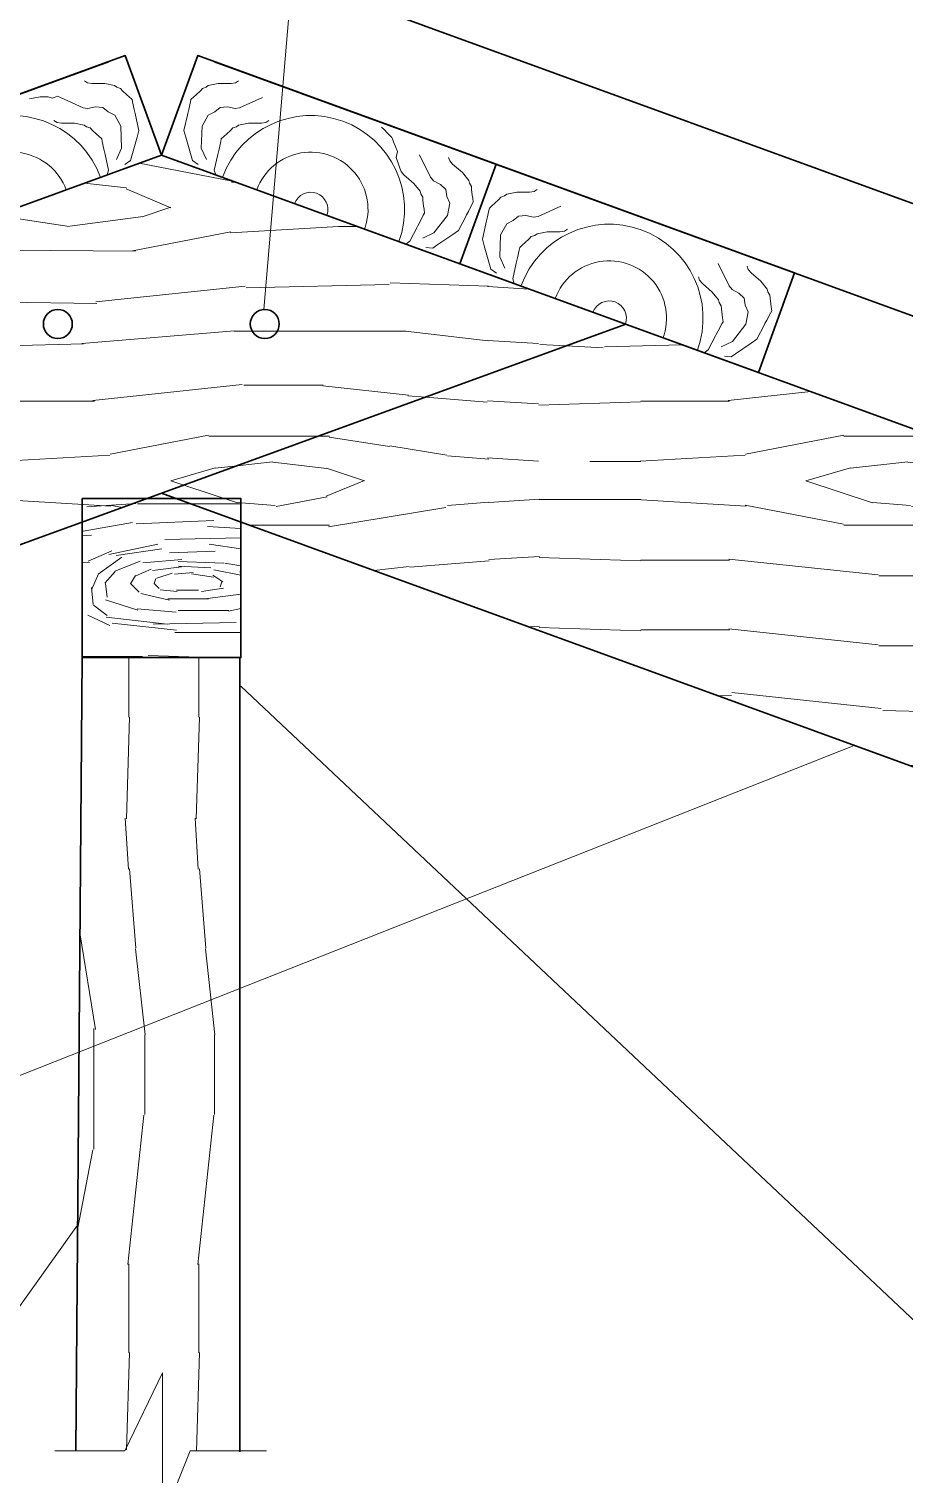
# Model space of a CAD drawing. Header units: millimetres. Extents: x 120281 to 1416367021, y -641565767 to 918373.
# Drawn here: x 1013736 to 1015389, y 694145 to 696874 of the extents above; entities that cross this region are included whole.
import ezdxf

# ---------------------------------------------------------------- set-up
doc = ezdxf.new("R2010")
doc.units = ezdxf.units.MM
pattern_1 = [(355.6014, (1106912.57797534, 867656.0849263263), (1199.999465231495, 0.0028507994738525), [78.23039999999938, -15567.85319999992]), (4.398700000000001, (1106912.57797534, 867560.0849263263), (14399.99976933385, 1199.998027341766), [78.23039999999938, -15567.85559999992]), (356.9874, (1106876.57797534, 868088.0849263263), (1200.000215035921, 0.0041162909356324), [114.1572, -22717.39560000001]), (3.0127, (1106876.57797534, 868160.0849263263), (21599.99971172469, 1199.967100603662), [114.1572, -22717.398]), (355.4262, (1106840.57797534, 867770.0849263263), (15600.00037197794, -1199.966342870502), [150.4787999999988, -29945.36279999984]), (4.5739, (1106840.57797534, 867446.0849263263), (14399.99973255244, 1199.995067908371), [150.4787999999988, -29945.36759999984]), (358.1525, (1106804.57797534, 867980.0849263263), (1199.999851486988, 0.0019611993293034), [186.0972, -37033.2504]), (1.8476, (1106804.58277534, 868268.0741263262), (36000.00055717061, 1199.993207726055), [186.0972, -37033.2528]), (353.4182, (1106834.57797534, 867890.0849263263), (10800.00000769132, -1199.972427942178), [157.0355999999988, -31249.96079999984]), (4.5739, (1106840.57797534, 867314.0849263263), (14399.99973255244, 1199.995067908371), [150.4787999999988, -29945.36759999984]), (1.8476, (1106804.58277534, 868370.0741263262), (36000.00055717061, 1199.993207726055), [186.0972, -37033.2528]), (0, (1106078.57797534, 867326.0849263263), (0, 1200), [168, -1032]), (0, (1106078.57797534, 867458.0849263263), (0, 1200), [168, -1032]), (0, (1106078.57797534, 867758.0849263263), (0, 1200), [168, -1032]), (359.209, (1106078.57797534, 867946.4873263263), (87600.00000005051, -1201.167413572893), [174.0168, -173842.566]), (359.5225, (1106078.57797534, 868042.0853263261), (1199.999664067921, -0.0010180837573773), [240.0084, -143764.992]), (12.609, (1106078.57797534, 868146.5837263262), (80400.00005209491, 18000.57992731457), [116.8176, -93337.0584]), (351.4686, (1106078.57797534, 868106.0861263261), (8399.999890620218, -1200.09476190387), [121.3428, -24147.1956]), (0.4775, (1106078.57797534, 868206.0845263263), (142799.9998545851, 1200.115156264521), [240.0084, -143764.992]), (0.7899, (1106078.57797534, 868301.6861263262), (86400.00038951875, 1207.654575199307), [174.0168, -87434.3088]), (0.7899, (1106078.57797534, 868403.6861263262), (86400.00038951875, 1207.654575199307), [174.0168, -87434.3088]), (6.072399999999992, (1106246.57797534, 867758.0849263263), (33600.00030997312, 3599.966322494889), [283.5912, -56434.65360000001]), (353.9277, (1106246.57797534, 867458.0849263263), (22800.0000099618, -2399.937318719916), [283.5911999999975, -56434.64279999968]), (6.072399999999992, (1106252.57797534, 867944.0849263263), (33600.00030997312, 3599.966322494889), [283.5912, -56434.65360000001]), (353.9277, (1106252.55517534, 868304.0753263263), (22800.0000099618, -2399.937318719916), [283.5911999999975, -56434.64279999968]), (15.94529999999999, (1106390.57797534, 867608.0849263263), (3599.999590799358, 1199.993827787183), [87.36119999999939, -8648.76599999992]), (10.95400000000002, (1106276.57797534, 867656.0849263263), (6000.00001838501, 1199.992801233356), [189.4524, -37700.9076]), (349.0461, (1106276.57797534, 867560.0849263263), (31199.99970184329, -5999.908467941675), [189.4524, -37700.8944]), (10.95400000000002, (1106318.57797534, 868040.0849263263), (6000.00001838501, 1199.992801233356), [189.4524, -37700.9076]), (349.0461, (1106318.57797534, 868208.0849263263), (31199.99970184329, -5999.908467941675), [189.4524, -37700.8944]), (4.7636, (1106222.57797534, 867866.0849263263), (13199.99993972852, 1199.989739539806), [288.9983999999975, -14160.91439999992]), (353.9277, (1106246.57797534, 867326.0849263263), (22800.0000099618, -2399.937318719916), [283.5911999999975, -56434.64279999968]), (353.9277, (1106252.55517534, 868406.0753263263), (22800.0000099618, -2399.937318719916), [283.5911999999975, -56434.64279999968]), (336.8016, (1106306.57797534, 868160.0849263263), (5999.999703244524, -2399.975761781775), [91.3896, -9047.5248]), (353.9911, (1106192.57797534, 868172.0849263263), (11999.99940864909, -1199.977985786813), [114.63, -22811.33280000001]), (3.366400000000001, (1106078.57797534, 867644.4377263263), (19200.00008282194, 1199.97957523819), [198.3419999999987, -20236.91999999984]), (356.6337, (1106078.57797534, 867571.7321263263), (1199.999551411198, 0.0033649257472235), [198.342, -20236.9176]), (1.591100000000009, (1106078.57797534, 867862.0853263261), (41999.99989793093, 1199.970372689579), [144.0551999999988, -43072.60799999969]), (0, (1106528.57797534, 867788.0849263263), (0, 1200), [150, -1050]), (0, (1106528.57797534, 867428.0849263263), (0, 1200), [150, -1050]), (341.5651999999999, (1106684.57797534, 867632.0849263263), (1199.99974947868, 0.0034964126583326), [75.89519999999939, -3718.83479999998]), (353.2902999999999, (1106582.57797534, 867644.0849263263), (10799.99971632422, -1199.973387313046), [102.7032, -20437.9824]), (6.3401, (1106474.57797534, 867632.0849263263), (9600.000184850804, 1199.985007074315), [108.6648, -10757.796]), (10.61959999999999, (1106588.57797534, 867560.0849263263), (5999.999316250745, 1199.994462415708), [97.67280000000001, -19436.9088]), (22.61980000000001, (1106684.57797534, 867578.0849263263), (8400.00011156758, 3599.988724275989), [78, -15521.9928]), (0, (1106462.57797534, 867692.0849263263), (0, 1200), [228, -972.0000000000001]), (0, (1106462.57797534, 867524.0849263263), (0, 1200), [228, -972.0000000000001]), (3.366400000000001, (1106504.57797534, 868076.0849263263), (19200.00008282194, 1199.97957523819), [204.3527999999988, -20230.90919999984]), (356.6337, (1106504.57797534, 868172.0849263263), (1199.999551411198, 0.0033649257472235), [204.3528, -20230.908]), (0, (1106528.57797534, 867296.0849263263), (0, 1200), [150, -1050]), (341.5651999999999, (1106390.57797534, 867608.0849263263), (1199.99974947868, 0.0034964126583326), [132.8159999999988, -3661.91399999998]), (355.2365, (1106516.57797534, 867566.0849263263), (1200.000241282236, 0.0023696367713877), [72.2496, -14377.6608]), (7.431400000000001, (1106198.57797534, 868088.0849263263), (17999.99970570563, 2399.997339593774), [139.1688, -27694.6236]), (18.4349, (1106336.57797534, 868106.0849263263), (2399.999383091273, 1199.9977043949), [56.92079999999969, -3737.81159999998]), (353.66, (1106678.57797534, 867788.0849263263), (1200.000379239329, 0.0045459895405053), [162.9972, -10703.4612]), (6.3401, (1106678.57797534, 867428.0849263263), (9600.000184850804, 1199.985007074315), [162.9972, -10703.4636]), (1.273, (1106534.57797534, 867974.0849263263), (52799.99994764274, 1199.972635702252), [270.0672, -53743.26360000001]), (358.7271, (1106534.56717534, 868274.099326326), (1199.999793654924, 0.003043054248536), [270.0672, -53743.2612]), (351.0275, (1106690.57797534, 867692.0849263263), (15599.99982607776, -2399.964083845375), [115.4124, -22967.04]), (0, (1106510.57797534, 867890.0849263263), (0, 1200), [324, -876]), (6.3401, (1106678.57797534, 867296.0849263263), (9600.000184850804, 1199.985007074315), [162.9972, -10703.4636]), (358.7271, (1106534.56717534, 868376.099326326), (1199.999793654924, 0.003043054248536), [270.0672, -53743.2612]), (350.5377999999999, (1106804.57797534, 867674.0849263263), (1200.000092659467, 0.0025595191008643), [109.4891999999994, -7189.82279999996]), (0, (1106708.57797534, 868088.0849263263), (0, 1200), [168, -1032]), (0, (1106708.57797534, 868160.0849263263), (0, 1200), [168, -1032]), (9.211, (1106690.57797534, 867524.0849263263), (7200.000435242761, 1199.99722093433), [224.9004, -44755.092]), (6.491600000000001, (1107140.59957534, 868387.9853263262), (147600.0004099138, 16802.16207507765), [138.8688, -201554.2992]), (6.491600000000001, (1107140.59957534, 868285.9853263262), (147600.0004099138, 16802.16207507765), [138.8688, -201554.2992]), (10.0418, (1107086.57797534, 868172.0849263263), (115199.9997443215, 20410.15569080921), [194.9867999999988, -137514.6131999988]), (352.093, (1106990.57797534, 868082.0849263263), (34800.00012564328, -4799.898908067677), [290.7648, -43323.8952]), (353.5515, (1107140.57797534, 867962.0849263263), (74399.99971683173, -8402.294301399648), [138.8784, -213613.488]), (357.1373, (1107086.57797534, 867866.0849263263), (1199.999616795228, -0.0056943267845749), [120.1499999999994, -23909.83799999984]), (1.7899, (1107086.57797534, 867752.0849263263), (37200.00007966914, 1199.993405302224), [192.0936, -38226.6516]), (0, (1107182.57797534, 867644.0849263263), (0, 1200), [96, -1104]), (0, (1107182.57797534, 867572.0849263263), (0, 1200), [96, -1104]), (358.2101, (1107086.57797534, 867464.0849263263), (1199.999918021284, 0.0005220321937727), [192.0936, -38226.6516]), (358.2101, (1107086.57797534, 867332.0849263263), (1199.999918021284, 0.0005220321937727), [192.0936, -38226.6516]), (356.4238, (1106990.57797534, 867758.0849263263), (1200.000483413222, 0.0024400747801717), [96.18719999999999, -19141.2732]), (3.5763, (1106990.57797534, 867458.0849263263), (17999.99958753778, 1199.988785944873), [96.18719999999999, -19141.2756]), (356.4238, (1106990.57797534, 867974.0849263263), (1200.000483413222, 0.0024400747801717), [96.18719999999999, -19141.2732]), (3.5763, (1106990.57077534, 868274.0789263262), (17999.99958753778, 1199.988785944873), [96.18719999999999, -19141.2756]), (356.4238, (1106990.57797534, 867650.0849263263), (1200.000483413222, 0.0024400747801717), [96.18719999999999, -19141.2732]), (3.5763, (1106990.57797534, 867566.0849263263), (17999.99958753778, 1199.988785944873), [96.18719999999999, -19141.2756]), (356.4238, (1106990.57797534, 867872.0849263263), (1200.000483413222, 0.0024400747801717), [96.18719999999999, -19141.2732]), (3.5763, (1106990.57797534, 867326.0849263263), (17999.99958753778, 1199.988785944873), [96.18719999999999, -19141.2756]), (3.5763, (1106990.57077534, 868376.0789263262), (17999.99958753778, 1199.988785944873), [96.18719999999999, -19141.2756]), (3.5763, (1106990.57797534, 868166.0849263263), (17999.99958753778, 1199.988785944873), [96.18719999999999, -19141.2756]), (353.66, (1107086.57797534, 867968.0849263263), (1200.000379239329, 0.0045459895405053), [54.3324, -10812.126]), (6.3401, (1107086.57557534, 868280.089726326), (9600.000184850804, 1199.985007074315), [54.3324, -10812.1284]), (6.3401, (1107086.57557534, 868382.089726326), (9600.000184850804, 1199.985007074315), [54.3324, -10812.1284]), (0.2730999999999978, (1107086.57797534, 867644.0849263263), (-0.0005734171984302, 1200.000428925986), [96.0012, -1104.012]), (0, (1107086.57797534, 867572.0849263263), (0, 1200), [96, -1104]), (341.5651999999999, (1107224.57797534, 868124.0861263261), (1199.99974947868, 0.0034964126583326), [56.92079999999969, -3737.80919999998]), (22.61980000000001, (1107224.57797534, 868124.0837263262), (8400.00011156758, 3599.988724275989), [58.5, -15541.4928]), (1.591100000000009, (1107206.57797534, 867860.0837263262), (41999.99989793093, 1199.970372689579), [72.02879999999938, -43144.63439999969])]

msp = doc.modelspace()

# ---------------------------------------------------------------- hatches: boundary and pattern name
at = {"lineweight": 20}
h = msp.add_hatch(dxfattribs=at)
h.set_pattern_fill('WOOD_06', scale=1200, pattern_type=2)
h.set_pattern_definition(pattern_1)
h.paths.add_polyline_path([(1014863.726139839, 696316.7083924038), (1014550.400392261, 696430.7496381511), (1013986.584819789, 696635.9617241465), (1013422.769247318, 696430.7496381511), (1012858.953674847, 696225.5375521558), (1011154.280181654, 695605.087141491), (1011183.499407465, 695533.4814851191), (1011451.370136446, 695594.3700481332), (1011065.23503931, 695303.7536286011), (1011263.218722798, 695338.1185437136), (1011369.88536685, 695045.0543477705)])
h = msp.add_hatch(dxfattribs=at)
h.set_pattern_fill('WOOD_06', scale=1200, pattern_type=2)
h.set_pattern_definition(pattern_1)
h.paths.add_polyline_path([(1013986.584819789, 695997.4550606608), (1016603.284272728, 695045.0543477705), (1016709.950916781, 695338.1185437136), (1016907.934600269, 695303.7536286011), (1016521.799503133, 695594.3700481332), (1016789.670232115, 695533.4814851191), (1016818.889457925, 695605.087141491), (1014863.726139839, 696316.7083924038)])
h = msp.add_hatch(dxfattribs=at)
h.set_pattern_fill('WOOD_08', scale=640, pattern_type=2)
h.set_pattern_definition([(26.565, (1135902.293631618, 1399135.30480599), (640.0000056597321, 639.9994347867382), [71.55392, -1359.52896]), (343.7398000000001, (1135870.293631618, 1399221.704805989), (4480.000105184683, -1279.999631853551), [80, -15919.99936]), (343.8108, (1135851.093631618, 1399256.904805989), (4480.000169880604, -1279.999459878081), [103.2959999999992, -20555.9193599998]), (10.4374, (1135799.893631618, 1399090.504805989), (17280.00032155306, 3199.976332784405), [123.64608, -24605.53728000001]), (351.3844, (1135854.293631618, 1399288.904805989), (12800.00020086093, -1919.989070463709), [106.80512, -21254.24064]), (358.2377, (1135780.693631618, 1399333.704805989), (21120.00007782554, -639.9666349123248), [208.09856, -41411.5872]), (358.9191, (1135793.493631618, 1399375.30480599), (639.999974370645, 0.000547854007662), [169.63008, -33756.40704]), (351.3844, (1135854.293631618, 1399596.104805989), (12800.00020086093, -1919.989070463709), [106.80512, -21254.24064]), (10.4374, (1135799.893631618, 1399397.704805989), (17280.00032155306, 3199.976332784405), [123.64608, -24605.53728000001]), (343.8108, (1135851.093631618, 1399564.104805989), (4480.000169880604, -1279.999459878081), [103.2959999999992, -20555.9193599998]), (26.565, (1135902.293631618, 1399442.504805989), (640.0000056597321, 639.9994347867382), [71.55392, -1359.52896]), (343.7398000000001, (1135870.293631618, 1399528.904805989), (4480.000105184683, -1279.999631853551), [80, -15919.99936]), (3.9909, (1135815.893631618, 1399676.104805989), (8959.99973439182, 639.9976528467814), [137.93472, -27448.96064]), (0, (1135905.493631618, 1399628.104805989), (0, 640), [140.8, -499.2]), (26.565, (1135783.893631618, 1399148.104805989), (640.0000056597321, 639.9994347867382), [50.08768, -1380.9952]), (284.0362999999999, (1135825.493631618, 1399183.30480599), (640.0022629664081, -1919.999853313005), [13.19424, -2625.594240000001]), (0, (1135611.093631618, 1399170.504805989), (0, 640), [41.6, -598.4000000000001]), (8.7461, (1135652.693631618, 1399170.504805989), (3839.999789080446, 639.9959517883258), [42.0896, -8375.7952]), (71.565, (1135694.293631618, 1399176.904805989), (0.0003692675583622, 639.9998663912395), [10.11904, -2013.73888]), (326.31, (1135678.293631618, 1399199.30480599), (1279.999768958592, -639.9979100476833), [23.0758399999998, -2284.475519999975]), (351.2539, (1135636.693631618, 1399205.704805989), (4480.000059718657, -639.994769725625), [42.08959999999961, -8375.7951999999]), (5.194400000000002, (1135601.493631618, 1399202.504805989), (6399.999791457049, 639.9968858650916), [35.34527999999961, -7033.685759999949]), (18.4349, (1135572.693631618, 1399192.904805989), (1279.999670982012, 639.99877567728), [30.3577599999998, -1993.499519999988]), (71.565, (1135569.493631618, 1399183.30480599), (0.0003692675583622, 639.9998663912395), [10.11904, -2013.73888]), (315.0001, (1135569.493631618, 1399183.30480599), (640.0001980447748, 0.0020221077468818), [13.57632, -891.51872]), (354.2895, (1135579.093631618, 1399173.704805989), (639.9998967620071, 0.0012314028292426), [32.15936, -6399.76]), (315.0001, (1135524.693631618, 1399183.30480599), (640.0001980447748, 0.0020221077468818), [22.6272, -882.4678399999999]), (346.7595, (1135540.693631618, 1399167.30480599), (8319.999950729018, -1919.996829952975), [55.88544, -11121.23328]), (0, (1135595.093631618, 1399154.504805989), (0, 640), [76.8, -563.2]), (7.431400000000001, (1135671.893631618, 1399154.504805989), (9599.999843043002, 1279.998581116679), [74.22336, -14770.46528]), (45, (1135745.493631618, 1399164.104805989), (0, 640.0001980473293), [22.6272, -882.46912]), (281.31, (1135758.293631618, 1399196.104805989), (640.0030781412445, -2559.999991987319), [16.31679999999981, -3247.056639999975]), (341.5651, (1135729.493631618, 1399205.704805989), (639.9998663909092, 0.0007477429297253), [30.35776, -1993.49952]), (349.3804, (1135678.293631618, 1399215.30480599), (7039.999954898748, -1279.992650189545), [52.09215999999962, -10366.3513599999]), (356.9873, (1135617.493631618, 1399218.504805989), (640.0001146886813, 0.0010783442442275), [60.88383999999999, -12115.9456]), (6.7098, (1135563.093631618, 1399212.104805989), (5119.999695180252, 639.9968690353701), [54.77504, -10900.2592]), (23.96239999999999, (1135534.293631618, 1399199.30480599), (1279.999979898711, 639.9978302229001), [31.51616, -6271.74848]), (59.03620000000001, (1135524.693631618, 1399183.30480599), (640.0012021431712, 1280.000415614183), [18.6591999999998, -3713.151999999975]), (277.1251, (1135476.693631618, 1399183.30480599), (640.0067988697945, -4479.999761143081), [25.79904, -5134.04672]), (342.4745, (1135479.893631618, 1399157.704805989), (10239.99994742769, -3199.986263206717), [63.75936, -12688.14528]), (355.0303, (1135540.693631618, 1399138.504805989), (7680.00003537727, -639.9943810420153), [73.87776, -14701.66848]), (0, (1135614.293631618, 1399132.104805989), (0, 640), [96, -544]), (12.2647, (1135710.293631618, 1399132.104805989), (5760.000033933901, 1279.992283967315), [75.31903999999999, -14988.48768]), (320.1945, (1135806.293631618, 1399199.30480599), (3199.999785638751, -2559.993103777305), [24.99263999999981, -4973.56159999995]), (335.2249, (1135764.693631618, 1399218.504805989), (7039.99986560025, -3199.993928329622), [45.81696, -9117.58528]), (351.0274, (1135703.893631618, 1399228.104805989), (8320.00020191416, -1279.995765117812), [61.55328, -12249.09184]), (357.879, (1135617.493631618, 1399231.30480599), (640.0001143567698, 0.0012899484003315), [86.45952000000001, -17205.38752]), (4.9697, (1135543.893631618, 1399224.904805989), (7039.999751543772, 639.9950577513937), [73.87776, -14701.66848]), (21.8014, (1135495.893631618, 1399205.704805989), (1280.00015180572, 639.9995733039201), [51.69728, -3394.80768]), (49.3987, (1135476.693631618, 1399183.30480599), (3200.000686098263, 3839.999857543864), [29.50272, -5871.006079999999]), (277.1251, (1135476.693631618, 1399490.504805989), (640.0067988697945, -4479.999761143081), [25.79904, -5134.04672]), (342.4745, (1135479.893631618, 1399464.904805989), (10239.99994742769, -3199.986263206717), [63.75936, -12688.14528]), (355.0303, (1135540.693631618, 1399445.704805989), (7680.00003537727, -639.9943810420153), [73.87776, -14701.66848]), (0, (1135614.293631618, 1399439.30480599), (0, 640), [96, -544]), (12.2647, (1135710.293631618, 1399439.30480599), (5760.000033933901, 1279.992283967315), [75.31903999999999, -14988.48768]), (28.6104, (1135783.893631618, 1399455.30480599), (5759.999972730751, 3199.992396320797), [40.096, -7979.07648]), (68.1985, (1135819.093631618, 1399474.504805989), (640.0035314428815, 1919.999651938054), [17.23264, -3429.27488]), (320.1945, (1135806.293631618, 1399506.504805989), (3199.999785638751, -2559.993103777305), [24.99263999999981, -4973.56159999995]), (335.2249, (1135764.693631618, 1399525.704805989), (7039.99986560025, -3199.993928329622), [45.81696, -9117.58528]), (351.0274, (1135703.893631618, 1399535.30480599), (8320.00020191416, -1279.995765117812), [61.55328, -12249.09184]), (357.879, (1135617.493631618, 1399538.504805989), (640.0001143567698, 0.0012899484003315), [86.45952000000001, -17205.38752]), (4.9697, (1135543.893631618, 1399532.104805989), (7039.999751543772, 639.9950577513937), [73.87776, -14701.66848]), (21.8014, (1135495.893631618, 1399512.904805989), (1280.00015180572, 639.9995733039201), [51.69728, -3394.80768]), (49.3987, (1135476.693631618, 1399490.504805989), (3200.000686098263, 3839.999857543864), [29.50272, -5871.006079999999]), (315.0001, (1135524.693631618, 1399490.504805989), (640.0001980447748, 0.0020221077468818), [22.6272, -882.4678399999999]), (346.7595, (1135540.693631618, 1399474.504805989), (8319.999950729018, -1919.996829952975), [55.88544, -11121.23328]), (0, (1135595.093631618, 1399461.704805989), (0, 640), [76.8, -563.2]), (7.431400000000001, (1135671.893631618, 1399461.704805989), (9599.999843043002, 1279.998581116679), [74.22336, -14770.46528]), (45, (1135745.493631618, 1399471.30480599), (0, 640.0001980473293), [22.6272, -882.46912]), (281.31, (1135758.293631618, 1399503.30480599), (640.0030781412445, -2559.999991987319), [16.31679999999981, -3247.056639999975]), (341.5651, (1135729.493631618, 1399512.904805989), (639.9998663909092, 0.0007477429297253), [30.35776, -1993.49952]), (349.3804, (1135678.293631618, 1399522.504805989), (7039.999954898748, -1279.992650189545), [52.09215999999962, -10366.3513599999]), (356.9873, (1135617.493631618, 1399525.704805989), (640.0001146886813, 0.0010783442442275), [60.88383999999999, -12115.9456]), (6.7098, (1135563.093631618, 1399519.30480599), (5119.999695180252, 639.9968690353701), [54.77504, -10900.2592]), (23.96239999999999, (1135534.293631618, 1399506.504805989), (1279.999979898711, 639.9978302229001), [31.51616, -6271.74848]), (59.03620000000001, (1135524.693631618, 1399490.504805989), (640.0012021431712, 1280.000415614183), [18.6591999999998, -3713.151999999975]), (0, (1135611.093631618, 1399477.704805989), (0, 640), [41.6, -598.4000000000001]), (8.7461, (1135652.693631618, 1399477.704805989), (3839.999789080446, 639.9959517883258), [42.0896, -8375.7952]), (71.565, (1135694.293631618, 1399484.104805989), (0.0003692675583622, 639.9998663912395), [10.11904, -2013.73888]), (326.31, (1135678.293631618, 1399506.504805989), (1279.999768958592, -639.9979100476833), [23.0758399999998, -2284.475519999975]), (351.2539, (1135636.693631618, 1399512.904805989), (4480.000059718657, -639.994769725625), [42.08959999999961, -8375.7951999999]), (5.194400000000002, (1135601.493631618, 1399509.704805989), (6399.999791457049, 639.9968858650916), [35.34527999999961, -7033.685759999949]), (18.4349, (1135572.693631618, 1399500.104805989), (1279.999670982012, 639.99877567728), [30.3577599999998, -1993.499519999988]), (71.565, (1135569.493631618, 1399490.504805989), (0.0003692675583622, 639.9998663912395), [10.11904, -2013.73888]), (315.0001, (1135569.493631618, 1399490.504805989), (640.0001980447748, 0.0020221077468818), [13.57632, -891.51872]), (354.2895, (1135579.093631618, 1399480.904805989), (639.9998967620071, 0.0012314028292426), [32.15936, -6399.76]), (275.7106, (1135451.093631618, 1399173.704805989), (640.0009050688832, -5760.00026786114), [32.15936, -6399.76064]), (323.1302, (1135454.293631618, 1399141.704805989), (1920.000133423687, -1279.995191857992), [32, -3167.99616]), (353.6599, (1135479.893631618, 1399122.504805989), (640.0002022642325, 0.0013075166806598), [115.90912, -5679.53664]), (1.1691, (1135595.093631618, 1399109.704805989), (30720.00030962105, 639.978965727767), [156.83264, -31209.69664]), (8.4711, (1135751.893631618, 1399112.904805989), (12799.99997855681, 1919.989497609727), [152.05888, -30259.7248]), (350.5377, (1135812.693631618, 1399231.30480599), (640.00004941979, 0.0002480660462645), [58.39423999999961, -3834.573439999975]), (351.6744, (1135681.493631618, 1399250.504805989), (4480.000145614546, -639.9961308832676), [132.59712, -26386.8864]), (2.121, (1135595.093631618, 1399247.30480599), (16640.00021267774, 639.9721896338423), [86.45952000000001, -17205.38752]), (8.4269, (1135508.693631618, 1399234.504805989), (12800.000283323, 1919.984172844127), [87.34272000000001, -17381.2544]), (35.53759999999999, (1135463.893631618, 1399202.504805989), (2560.00014660781, 1919.995051048803), [55.05472, -5450.428159999999]), (66.0375, (1135451.093631618, 1399173.704805989), (1920.00083574307, 4480.000175567586), [31.51616, -6271.75296]), (353.991, (1135729.493631618, 1399269.704805989), (6399.999840579866, -639.9995631883795), [122.272, -12104.91072]), (1.2453, (1135582.293631618, 1399266.504805989), (28799.99976281965, 639.9676781767971), [147.2345599999985, -29299.7203199998]), (11.6893, (1135489.493631618, 1399247.30480599), (15359.99999596225, 3199.980916080016), [94.76543999999923, -18858.3084799998]), (23.1985, (1135444.693631618, 1399228.104805989), (1280.000068855472, 639.9979690099891), [48.74112, -4825.3504]), (0, (1135607.893631618, 1399090.504805989), (0, 640), [192, -448]), (353.991, (1135486.293631618, 1399103.30480599), (6399.999840579866, -639.9995631883795), [122.272, -12104.91072]), (335.2249, (1135444.693631618, 1399122.504805989), (7039.99986560025, -3199.993928329622), [45.81696, -9117.58528]), (356.7603, (1135684.693631618, 1399298.504805989), (11520.00030858109, -639.999810741336), [169.87136, -33804.42496000001]), (2.4895, (1135537.493631618, 1399292.104805989), (14080.00014462474, 639.9868317371696), [147.33888, -14586.56704]), (9.7824, (1135444.693631618, 1399276.104805989), (14720.00014890163, 2559.997916011661), [94.16896000000001, -18739.67232]), (0, (1135537.493631618, 1399333.704805989), (0, 640), [243.2, -396.8]), (3.9451, (1135444.693631618, 1399327.30480599), (8959.99988645292, 639.9864117311629), [93.02016, -18511.06304]), (3.7313, (1135646.293631618, 1399365.704805989), (9599.999982553749, 639.9836464736323), [147.51296, -29355.02656]), (358.727, (1135502.293631618, 1399368.904805989), (639.9998899511506, 0.0005059517366823), [144.03584, -28663.07456]), (356.7603, (1135684.693631618, 1399605.704805989), (11520.00030858109, -639.999810741336), [169.87136, -33804.42496000001]), (2.4895, (1135537.493631618, 1399599.30480599), (14080.00014462474, 639.9868317371696), [147.33888, -14586.56704]), (9.7824, (1135444.693631618, 1399583.30480599), (14720.00014890163, 2559.997916011661), [94.16896000000001, -18739.67232]), (0, (1135607.893631618, 1399397.704805989), (0, 640), [192, -448]), (353.991, (1135486.293631618, 1399410.504805989), (6399.999840579866, -639.9995631883795), [122.272, -12104.91072]), (335.2249, (1135444.693631618, 1399429.704805989), (7039.99986560025, -3199.993928329622), [45.81696, -9117.58528]), (353.991, (1135729.493631618, 1399576.904805989), (6399.999840579866, -639.9995631883795), [122.272, -12104.91072]), (1.2453, (1135582.293631618, 1399573.704805989), (28799.99976281965, 639.9676781767971), [147.2345599999985, -29299.7203199998]), (11.6893, (1135489.493631618, 1399554.504805989), (15359.99999596225, 3199.980916080016), [94.76543999999923, -18858.3084799998]), (23.1985, (1135444.693631618, 1399535.30480599), (1280.000068855472, 639.9979690099891), [48.74112, -4825.3504]), (275.7106, (1135451.093631618, 1399480.904805989), (640.0009050688832, -5760.00026786114), [32.15936, -6399.76064]), (323.1302, (1135454.293631618, 1399448.904805989), (1920.000133423687, -1279.995191857992), [32, -3167.99616]), (353.6599, (1135479.893631618, 1399429.704805989), (640.0002022642325, 0.0013075166806598), [115.90912, -5679.53664]), (1.1691, (1135595.093631618, 1399416.904805989), (30720.00030962105, 639.978965727767), [156.83264, -31209.69664]), (8.4711, (1135751.893631618, 1399420.104805989), (12799.99997855681, 1919.989497609727), [152.05888, -30259.7248]), (350.5377, (1135812.693631618, 1399538.504805989), (640.00004941979, 0.0002480660462645), [58.39423999999961, -3834.573439999975]), (351.6744, (1135681.493631618, 1399557.704805989), (4480.000145614546, -639.9961308832676), [132.59712, -26386.8864]), (2.121, (1135595.093631618, 1399554.504805989), (16640.00021267774, 639.9721896338423), [86.45952000000001, -17205.38752]), (8.4269, (1135508.693631618, 1399541.704805989), (12800.000283323, 1919.984172844127), [87.34272000000001, -17381.2544]), (35.53759999999999, (1135463.893631618, 1399509.704805989), (2560.00014660781, 1919.995051048803), [55.05472, -5450.428159999999]), (66.0375, (1135451.093631618, 1399480.904805989), (1920.00083574307, 4480.000175567586), [31.51616, -6271.75296]), (357.6141000000001, (1135662.293631618, 1399682.504805989), (639.9999653915177, 0.0007849031718399), [153.7331199999985, -15219.5935999999]), (358.4089, (1135547.093631618, 1399685.704805989), (639.9997296910087, 0.0004142915250682), [115.24416, -22933.64224]), (0, (1135444.693631618, 1399685.704805989), (0, 640), [102.4, -537.6]), (356.0996, (1135764.693631618, 1399637.704805989), (9600.000246978598, -639.9840010118816), [141.12704, -28084.24832]), (359.1049, (1135559.893631618, 1399640.904805989), (640.0000297637041, 0.0007633583215438), [204.8249599999984, -40760.1740799996]), (0, (1135444.693631618, 1399640.904805989), (0, 640), [115.2, -524.8]), (78.69000000000001, (1135966.293631618, 1399167.30480599), (0.0008797869802279, 640.000186564808), [16.31679999999981, -3247.056639999975]), (324.4624, (1135947.093631618, 1399199.30480599), (1919.999892719009, -1279.995791063842), [27.52768, -5477.9552]), (3.0127, (1136023.893631618, 1399221.704805989), (11519.99984625317, 639.9824536552861), [60.88383999999999, -12115.9456]), (355.0303, (1135950.293631618, 1399228.104805989), (7680.00003537727, -639.9943810420153), [73.87776, -14701.66848]), (2.862399999999983, (1136004.693631618, 1399128.904805989), (12160.00001057943, 639.9991339239839), [64.08, -12751.90976]), (10.8855, (1135921.493631618, 1399112.904805989), (3199.999965027522, 639.998112140248), [84.72448, -16860.1728]), (5.194400000000002, (1136049.493631618, 1399272.904805989), (6399.999791457049, 639.9968858650916), [35.34527999999961, -7033.685759999949]), (0, (1135959.893631618, 1399272.904805989), (0, 640), [89.60000000000001, -550.4]), (0, (1135963.093631618, 1399372.104805989), (0, 640), [121.6, -518.4000000000001]), (5.194400000000002, (1136049.493631618, 1399580.104805989), (6399.999791457049, 639.9968858650916), [35.34527999999961, -7033.685759999949]), (0, (1135959.893631618, 1399580.104805989), (0, 640), [89.60000000000001, -550.4]), (2.862399999999983, (1136004.693631618, 1399436.104805989), (12160.00001057943, 639.9991339239839), [64.08, -12751.90976]), (10.8855, (1135921.493631618, 1399420.104805989), (3199.999965027522, 639.998112140248), [84.72448, -16860.1728]), (3.0127, (1136023.893631618, 1399528.904805989), (11519.99984625317, 639.9824536552861), [60.88383999999999, -12115.9456]), (355.0303, (1135950.293631618, 1399535.30480599), (7680.00003537727, -639.9943810420153), [73.87776, -14701.66848]), (78.69000000000001, (1135966.293631618, 1399474.504805989), (0.0008797869802279, 640.000186564808), [16.31679999999981, -3247.056639999975]), (324.4624, (1135947.093631618, 1399506.504805989), (1919.999892719009, -1279.995791063842), [27.52768, -5477.9552]), (0, (1135953.493631618, 1399685.704805989), (0, 640), [131.2, -508.8])])
h.paths.add_polyline_path([(1013836.584819789, 695987.2922846593), (1013836.584819789, 695687.2922846593), (1014136.584819789, 695687.2922846593), (1014136.584819789, 695987.2922846593)])
h = msp.add_hatch(dxfattribs=at)
h.set_pattern_fill('WOOD_06', scale=1200, angle=90, pattern_type=2)
h.set_pattern_definition([(85.60139999999998, (840913.6989048197, 787595.271017503), (-0.002850799473779, 1199.999465231495), [78.23039999999932, -15567.85319999992]), (94.39869999999998, (841009.6989048197, 787595.271017503), (-1199.998027341765, 14399.99976933385), [78.23039999999968, -15567.85559999996]), (86.98739999999997, (840481.6989048197, 787559.271017503), (-0.0041162909355589, 1200.000215035921), [114.1572, -22717.39560000001]), (93.01269999999967, (840409.6989048197, 787559.271017503), (-1199.96710060366, 21599.99971172469), [114.1571999999999, -22717.39799999997]), (85.42620000000001, (840799.6989048197, 787523.271017503), (1199.966342870502, 15600.00037197794), [150.4787999999986, -29945.36279999983]), (94.57389999999997, (841123.6989048197, 787523.271017503), (-1199.99506790837, 14399.99973255244), [150.4787999999993, -29945.36759999992]), (88.15249999999996, (840589.6989048197, 787487.271017503), (-0.0019611993292299, 1199.999851486988), [186.0972, -37033.2504]), (91.84759999999967, (840301.70970482, 787487.275817503), (-1199.993207726053, 36000.00055717061), [186.0971999999996, -37033.25279999992]), (83.4182, (840679.6989048197, 787517.271017503), (1199.972427942178, 10800.00000769132), [157.0355999999987, -31249.96079999982]), (94.57389999999997, (841255.6989048197, 787523.271017503), (-1199.99506790837, 14399.99973255244), [150.4787999999993, -29945.36759999992]), (91.84759999999967, (840199.70970482, 787487.275817503), (-1199.993207726053, 36000.00055717061), [186.0971999999996, -37033.25279999992]), (90, (841243.6989048197, 786761.271017503), (-1200, 7.35e-14), [168, -1032]), (90, (841111.6989048197, 786761.271017503), (-1200, 7.35e-14), [168, -1032]), (90, (840811.6989048197, 786761.271017503), (-1200, 7.35e-14), [168, -1032]), (89.209, (840623.2965048196, 786761.271017503), (1201.167413572898, 87600.00000005051), [174.0168, -173842.566]), (89.52249999999998, (840527.6985048199, 786761.271017503), (0.0010180837574508, 1199.999664067921), [240.0084, -143764.992]), (102.609, (840423.20010482, 786761.271017503), (-18000.57992731456, 80400.00005209491), [116.8175999999997, -93337.05839999966]), (81.46859999999997, (840463.6977048198, 786761.271017503), (1200.094761903871, 8399.999890620218), [121.3428, -24147.1956]), (90.47749999999967, (840363.6993048199, 786761.271017503), (-1200.115156264512, 142799.9998545851), [240.0084, -143764.992]), (90.78989999999968, (840268.0977048198, 786761.271017503), (-1207.654575199301, 86400.00038951875), [174.0168, -87434.30879999997]), (90.78989999999968, (840166.0977048198, 786761.271017503), (-1207.654575199301, 86400.00038951875), [174.0168, -87434.30879999997]), (96.07239999999993, (840811.6989048197, 786929.271017503), (-3599.966322494887, 33600.00030997312), [283.5911999999998, -56434.65359999998]), (83.92769999999997, (841111.6989048197, 786929.271017503), (2399.937318719917, 22800.0000099618), [283.5911999999973, -56434.64279999965]), (96.07239999999993, (840625.6989048197, 786935.271017503), (-3599.966322494887, 33600.00030997312), [283.5911999999998, -56434.65359999998]), (83.92769999999997, (840265.7085048197, 786935.2482175028), (2399.937318719917, 22800.0000099618), [283.5911999999973, -56434.64279999965]), (105.9453, (840961.6989048197, 787073.271017503), (-1199.993827787183, 3599.999590799358), [87.36119999999968, -8648.765999999958]), (100.954, (840913.6989048197, 786959.271017503), (-1199.992801233356, 6000.00001838501), [189.4523999999993, -37700.90759999983]), (79.0461, (841009.6989048197, 786959.271017503), (5999.908467941676, 31199.99970184329), [189.4524, -37700.8944]), (100.954, (840529.6989048197, 787001.271017503), (-1199.992801233356, 6000.00001838501), [189.4523999999993, -37700.90759999983]), (79.0461, (840361.6989048197, 787001.271017503), (5999.908467941676, 31199.99970184329), [189.4524, -37700.8944]), (94.76359999999987, (840703.6989048197, 786905.271017503), (-1199.989739539806, 13199.99993972852), [288.9983999999977, -14160.91439999993]), (83.92769999999997, (841243.6989048197, 786929.271017503), (2399.937318719917, 22800.0000099618), [283.5911999999973, -56434.64279999965]), (83.92769999999997, (840163.7085048197, 786935.2482175028), (2399.937318719917, 22800.0000099618), [283.5911999999973, -56434.64279999965]), (66.80159999999997, (840409.6989048197, 786989.271017503), (2399.975761781775, 5999.999703244524), [91.38959999999965, -9047.524799999954]), (83.99109999999997, (840397.6989048197, 786875.271017503), (1199.977985786814, 11999.99940864909), [114.63, -22811.33280000001]), (93.36639999999973, (840925.3461048197, 786761.271017503), (-1199.979575238188, 19200.00008282194), [198.3419999999991, -20236.91999999989]), (86.63369999999998, (840998.0517048197, 786761.271017503), (-0.00336492574715, 1199.999551411198), [198.342, -20236.9176]), (91.5910999999997, (840707.6985048199, 786761.271017503), (-1199.970372689576, 41999.99989793093), [144.0551999999992, -43072.60799999981]), (90, (840781.6989048197, 787211.271017503), (-1200, 7.35e-14), [150, -1050]), (90, (841141.6989048197, 787211.271017503), (-1200, 7.35e-14), [150, -1050]), (71.56519999999996, (840937.6989048197, 787367.271017503), (-0.0034964126582591, 1199.99974947868), [75.89519999999935, -3718.834799999979]), (83.29029999999996, (840925.6989048197, 787265.271017503), (1199.973387313046, 10799.99971632422), [102.7032, -20437.9824]), (96.34009999999996, (840937.6989048197, 787157.271017503), (-1199.985007074314, 9600.000184850804), [108.6647999999997, -10757.79599999996]), (100.6195999999999, (841009.6989048197, 787271.271017503), (-1199.994462415708, 5999.999316250745), [97.67280000000001, -19436.9088]), (112.6198, (840991.6989048197, 787367.271017503), (-3599.988724275989, 8400.00011156758), [78, -15521.9928]), (90, (840877.6989048197, 787145.271017503), (-1200, 7.35e-14), [228, -972.0000000000001]), (90, (841045.6989048197, 787145.271017503), (-1200, 7.35e-14), [228, -972.0000000000001]), (93.36639999999973, (840493.6989048197, 787187.271017503), (-1199.979575238188, 19200.00008282194), [204.3527999999991, -20230.90919999989]), (86.63369999999998, (840397.6989048197, 787187.271017503), (-0.00336492574715, 1199.999551411198), [204.3528, -20230.908]), (90, (841273.6989048197, 787211.271017503), (-1200, 7.35e-14), [150, -1050]), (71.56519999999996, (840961.6989048197, 787073.271017503), (-0.0034964126582591, 1199.99974947868), [132.8159999999987, -3661.913999999979]), (85.23649999999998, (841003.6989048197, 787199.271017503), (-0.0023696367713142, 1200.000241282236), [72.2496, -14377.6608]), (97.43139999999997, (840481.6989048197, 786881.271017503), (-2399.997339593773, 17999.99970570563), [139.1688, -27694.6236]), (108.4349, (840463.6989048197, 787019.271017503), (-1199.9977043949, 2399.999383091273), [56.92079999999967, -3737.811599999979]), (83.65999999999997, (840781.6989048197, 787361.271017503), (-0.0045459895404319, 1200.000379239329), [162.9972, -10703.4612]), (96.34009999999996, (841141.6989048197, 787361.271017503), (-1199.985007074314, 9600.000184850804), [162.9971999999993, -10703.46359999996]), (91.27299999999967, (840595.6989048197, 787217.271017503), (-1199.972635702249, 52799.99994764274), [270.0671999999999, -53743.26359999999]), (88.7271, (840295.6845048199, 787217.260217503), (-0.0030430542484625, 1199.999793654924), [270.0672, -53743.2612]), (81.02749999999997, (840877.6989048197, 787373.271017503), (2399.964083845376, 15599.99982607776), [115.4124, -22967.04]), (90, (840679.6989048197, 787193.271017503), (-1200, 7.35e-14), [324, -876]), (96.34009999999996, (841273.6989048197, 787361.271017503), (-1199.985007074314, 9600.000184850804), [162.9971999999993, -10703.46359999996]), (88.7271, (840193.6845048199, 787217.260217503), (-0.0030430542484625, 1199.999793654924), [270.0672, -53743.2612]), (80.53779999999998, (840895.6989048197, 787487.271017503), (-0.0025595191007908, 1200.000092659467), [109.4891999999993, -7189.822799999956]), (90, (840481.6989048197, 787391.271017503), (-1200, 7.35e-14), [168, -1032]), (90, (840409.6989048197, 787391.271017503), (-1200, 7.35e-14), [168, -1032]), (99.21099999999998, (841045.6989048197, 787373.271017503), (-1199.99722093433, 7200.000435242761), [224.9003999999993, -44755.09199999982]), (96.4915999999999, (840181.79850482, 787823.2926175029), (-16802.16207507764, 147600.0004099138), [138.8688, -201554.2992]), (96.4915999999999, (840283.79850482, 787823.2926175029), (-16802.16207507764, 147600.0004099138), [138.8688, -201554.2992]), (100.0418, (840397.6989048197, 787769.271017503), (-20410.1556908092, 115199.9997443215), [194.9867999999994, -137514.6131999994]), (82.09299999999998, (840487.6989048197, 787673.271017503), (4799.898908067679, 34800.00012564328), [290.7648, -43323.8952]), (83.5515, (840607.6989048197, 787823.271017503), (8402.294301399654, 74399.99971683173), [138.8784, -213613.488]), (87.13729999999997, (840703.6989048197, 787769.271017503), (0.0056943267846484, 1199.999616795228), [120.1499999999993, -23909.83799999983]), (91.78989999999968, (840817.6989048197, 787769.271017503), (-1199.993405302222, 37200.00007966914), [192.0935999999997, -38226.65159999993]), (90, (840925.6989048197, 787865.271017503), (-1200, 7.35e-14), [96, -1104]), (90, (840997.6989048197, 787865.271017503), (-1200, 7.35e-14), [96, -1104]), (88.21009999999998, (841105.6989048197, 787769.271017503), (-0.0005220321936992, 1199.999918021284), [192.0936, -38226.6516]), (88.21009999999998, (841237.6989048197, 787769.271017503), (-0.0005220321936992, 1199.999918021284), [192.0936, -38226.6516]), (86.42379999999997, (840811.6989048197, 787673.271017503), (-0.0024400747800982, 1200.000483413222), [96.18719999999999, -19141.2732]), (93.57629999999966, (841111.6989048197, 787673.271017503), (-1199.988785944871, 17999.99958753778), [96.18719999999995, -19141.27559999999]), (86.42379999999997, (840595.6989048197, 787673.271017503), (-0.0024400747800982, 1200.000483413222), [96.18719999999999, -19141.2732]), (93.57629999999966, (840295.7049048197, 787673.2638175029), (-1199.988785944871, 17999.99958753778), [96.18719999999995, -19141.27559999999]), (86.42379999999997, (840919.6989048197, 787673.271017503), (-0.0024400747800982, 1200.000483413222), [96.18719999999999, -19141.2732]), (93.57629999999966, (841003.6989048197, 787673.271017503), (-1199.988785944871, 17999.99958753778), [96.18719999999995, -19141.27559999999]), (86.42379999999997, (840697.6989048197, 787673.271017503), (-0.0024400747800982, 1200.000483413222), [96.18719999999999, -19141.2732]), (93.57629999999966, (841243.6989048197, 787673.271017503), (-1199.988785944871, 17999.99958753778), [96.18719999999995, -19141.27559999999]), (93.57629999999966, (840193.7049048197, 787673.2638175029), (-1199.988785944871, 17999.99958753778), [96.18719999999995, -19141.27559999999]), (93.57629999999966, (840403.6989048197, 787673.271017503), (-1199.988785944871, 17999.99958753778), [96.18719999999995, -19141.27559999999]), (83.65999999999997, (840601.6989048197, 787769.271017503), (-0.0045459895404319, 1200.000379239329), [54.3324, -10812.126]), (96.34009999999996, (840289.6941048199, 787769.2686175029), (-1199.985007074314, 9600.000184850804), [54.33239999999983, -10812.12839999996]), (96.34009999999996, (840187.6941048199, 787769.2686175029), (-1199.985007074314, 9600.000184850804), [54.33239999999983, -10812.12839999996]), (90.27309999999967, (840925.6989048197, 787769.271017503), (-1200.000428925986, -0.0005734171983567), [96.0012, -1104.012]), (90, (840997.6989048197, 787769.271017503), (-1200, 7.35e-14), [96, -1104]), (71.56519999999996, (840445.6977048198, 787907.271017503), (-0.0034964126582591, 1199.99974947868), [56.92079999999967, -3737.809199999979]), (112.6198, (840445.70010482, 787907.271017503), (-3599.988724275989, 8400.00011156758), [58.5, -15541.4928]), (91.5910999999997, (840709.70010482, 787889.271017503), (-1199.970372689576, 41999.99989793093), [72.0287999999996, -43144.6343999998])])
h.paths.add_polyline_path([(1013836.584819789, 695687.2922846593), (1013824.650017549, 694192.620241808), (1014134.624382401, 694187.2922846593), (1014134.624382401, 694601.5831703644), (1014134.624382401, 694654.7253117952), (1014134.624382401, 694672.2703977362), (1014134.624382401, 694803.6832405757), (1014134.166320765, 695687.2952075705)])

# ---------------------------------------------------------------- linework, layer by layer
at = {"color": 7, "lineweight": 13, "elevation": 2.3763276432e-06}
for points in [[(1014179.714919169, 696344.3857746376), (1014267.570023241, 697373.2299968922), (1015921.556883197, 697373.2299968922)], [(1014136.584819789, 695632.8869868065), (1015554.103302395, 694297.8750751242), (1017010.851100027, 694297.8750751242)], [(1015294.934546259, 695521.2547042156), (1012357.278037781, 694359.8230968057), (1011170.74250172, 694359.8230968057)], [(1013828.046264384, 694615.557376098), (1013231.498899589, 693780.1581431541), (1012493.57614325, 693780.1581431541)]]:
    msp.add_lwpolyline(points, dxfattribs=at)
at = {"color": 7, "lineweight": 30, "elevation": 2.3763276432e-06}
for points in [[(1011003.043656772, 695975.7126570905), (1013986.584819789, 697061.632833137), (1016970.125982806, 695975.7126570905)], [(1013886.584819789, 696812.4002552151), (1011078.661919213, 695790.3998992909)], [(1016894.507720366, 695790.3998992909), (1014086.584819789, 696812.4002552151)], [(1016818.889457925, 695605.087141491), (1013986.584819789, 696635.9617241465), (1011154.280181654, 695605.087141491)], [(1011369.88536685, 695045.0543477705), (1014863.726139839, 696316.7083924038)], [(1016603.284272728, 695045.0543477705), (1013986.584819789, 695997.4550606608)], [(1014134.624382401, 694187.2922846593), (1014134.624382401, 695687.2922846593), (1013836.584819789, 695687.2922846593), (1013824.650017549, 694189.2702446585)]]:
    msp.add_lwpolyline(points, dxfattribs=at)
for points in [[(1013422.769247318, 696430.7496381511), (1013354.365218653, 696618.6881623084), (1013918.180791124, 696823.9002483038), (1013986.584819789, 696635.9617241465)], [(1014550.400392261, 696430.7496381511), (1014618.804420926, 696618.6881623084), (1014054.988848455, 696823.9002483038), (1013986.584819789, 696635.9617241465)], [(1015114.215964733, 696225.5375521558), (1015182.619993398, 696413.4760763131), (1014618.804420926, 696618.6881623084), (1014550.400392261, 696430.7496381511)], [(1013836.584819789, 695987.2922846593), (1013836.584819789, 695687.2922846593), (1014136.584819789, 695687.2922846593), (1014136.584819789, 695987.2922846593)]]:
    msp.add_lwpolyline(points, close=True, dxfattribs=at)
at = {"lineweight": 20, "elevation": 2.3763276432e-06}
for points in [[(1013840.904428527, 696776.0762296969), (1013846.646779094, 696772.6006096716), (1013855.032813992, 696771.1218684027), (1013879.369556616, 696770.9568631581), (1013879.369556616, 696770.9568631581), (1013898.114811095, 696767.5064668646), (1013902.226410729, 696764.3839790826), (1013909.297787387, 696761.9194103014), (1013913.07892648, 696757.6471407509), (1013921.299731107, 696750.0884291627), (1013925.463428662, 696746.2600704576), (1013931.009773065, 696741.1604215046), (1013931.824180958, 696736.6137015109), (1013935.133575655, 696721.9849881358), (1013935.133575655, 696721.9849881358), (1013936.801266541, 696714.6131953478), (1013937.458672207, 696711.7072261462), (1013944.075321342, 696682.4592601112), (1013940.555044248, 696669.8286169909), (1013930.78386622, 696634.7699385935), (1013928.217595222, 696625.5622392406), (1013917.370124235, 696618.4384166952)], [(1014132.265211053, 696776.0762296969), (1014126.522860486, 696772.6006096716), (1014118.136825587, 696771.1218684027), (1014093.800082963, 696770.9568631581), (1014093.800082963, 696770.9568631581), (1014075.054828484, 696767.5064668646), (1014070.94322885, 696764.3839790826), (1014063.871852193, 696761.9194103014), (1014060.0907131, 696757.6471407509), (1014051.869908472, 696750.0884291627), (1014047.706210917, 696746.2600704576), (1014042.159866514, 696741.1604215046), (1014041.345458621, 696736.6137015109), (1014038.036063924, 696721.9849881358), (1014038.036063924, 696721.9849881358), (1014036.368373039, 696714.6131953478), (1014035.710967372, 696711.7072261462), (1014029.094318237, 696682.4592601112), (1014032.614595332, 696669.8286169909), (1014042.385773359, 696634.7699385935), (1014044.952044357, 696625.5622392406), (1014055.799515345, 696618.4384166952)], [(1013795.86121995, 696744.5612789623), (1013790.178252705, 696747.072974924), (1013783.909563703, 696744.8797285745), (1013780.019574186, 696743.5187254518), (1013772.475150043, 696745.9948277117), (1013772.475150043, 696745.9948277117), (1013761.038341741, 696745.9948277117), (1013757.693027419, 696745.9948277117), (1013737.053611432, 696742.371018263), (1013737.053611432, 696742.371018263)], [(1013795.86121995, 696744.5612789623), (1013838.895324221, 696725.5415343002), (1013847.511244713, 696724.1006286289), (1013862.056297818, 696727.1716179587), (1013875.98592803, 696726.0449579444), (1013885.818326457, 696717.5498153183), (1013898.212991401, 696711.2028938388), (1013909.666562194, 696690.6003600147), (1013911.345205958, 696649.119933296), (1013901.699589577, 696627.7512286229)], [(1014177.308419629, 696744.5612789623), (1014134.274315359, 696725.5415343002), (1014125.658394867, 696724.1006286289), (1014111.113341762, 696727.1716179587), (1014097.18371155, 696726.0449579444), (1014087.351313122, 696717.5498153183), (1014074.956648179, 696711.2028938388), (1014063.503077385, 696690.6003600147), (1014061.824433621, 696649.119933296), (1014071.470050003, 696627.7512286229)], [(1013783.559946029, 696701.4034740881), (1013789.302296596, 696697.9278540628), (1013797.688331495, 696696.4491127939), (1013822.025074119, 696696.2841075493), (1013822.025074119, 696696.2841075493), (1013840.770328597, 696692.8337112558), (1013844.881928232, 696689.7112234738), (1013851.953304889, 696687.2466546926), (1013855.734443982, 696682.9743851421), (1013863.95524861, 696675.415673554), (1013868.118946164, 696671.5873148488), (1013873.665290568, 696666.4876658958), (1013874.47969846, 696661.9409459021), (1013877.789093158, 696647.312232527), (1013877.789093158, 696647.312232527), (1013879.456784043, 696639.940439739), (1013880.114189709, 696637.0344705374), (1013886.730838844, 696607.7865045024), (1013884.197134832, 696598.6956544663)], [(1014189.60969355, 696701.4034740881), (1014183.867342983, 696697.9278540628), (1014175.481308085, 696696.4491127939), (1014151.144565461, 696696.2841075493), (1014151.144565461, 696696.2841075493), (1014132.399310982, 696692.8337112558), (1014128.287711348, 696689.7112234738), (1014121.21633469, 696687.2466546926), (1014117.435195597, 696682.9743851421), (1014109.21439097, 696675.415673554), (1014105.050693415, 696671.5873148488), (1014099.504349012, 696666.4876658958), (1014098.689941119, 696661.9409459021), (1014095.380546422, 696647.312232527), (1014095.380546422, 696647.312232527), (1014093.712855536, 696639.940439739), (1014093.05544987, 696637.0344705374), (1014086.438800735, 696607.7865045024), (1014088.972504747, 696598.6956544663)], [(1014436.93946192, 696611.3828003535), (1014433.738615825, 696620.7053995784), (1014430.008415638, 696631.5697649156), (1014432.629896762, 696642.6059045943), (1014429.29895029, 696650.6459690616), (1014425.086473394, 696660.8138255852), (1014422.743134659, 696666.4700541266), (1014421.495345402, 696669.4819026068), (1014413.487131777, 696677.5365689914), (1014406.954996159, 696684.106595173), (1014402.256230884, 696688.8326162917)], [(1014474.104086685, 696636.5364904949), (1014494.844466918, 696594.3047317676), (1014500.518448621, 696587.6627270468), (1014513.634599618, 696580.6658614397), (1014523.581112339, 696570.8489960886), (1014525.652594094, 696558.021195404), (1014531.067735812, 696545.1920344215), (1014526.598626601, 696522.0473644789), (1014501.22143799, 696489.19250268), (1014480.096928562, 696479.0232079064)], [(1014528.866606167, 696631.7251270066), (1014531.031416422, 696625.3715358048), (1014536.50497529, 696618.8483149458), (1014555.041938414, 696603.0785569763), (1014555.041938414, 696603.0785569763), (1014567.183764456, 696588.3861827499), (1014568.326336051, 696583.3513330347), (1014572.159130569, 696576.9179705163), (1014572.309489227, 696571.2147528082), (1014573.748344776, 696560.1402124427), (1014574.47710061, 696554.5311463315), (1014575.447855759, 696547.059467128), (1014573.149153123, 696543.0529862395), (1014566.281140837, 696529.7195037415), (1014566.281140837, 696529.7195037415), (1014562.820169108, 696523.0004118027), (1014561.455850068, 696520.3517380268), (1014547.724267194, 696493.6933960917), (1014536.908757588, 696486.2805526154), (1014506.888316872, 696465.7048390142), (1014499.003844176, 696460.3008992916), (1014486.115094439, 696461.8163545639)], [(1014436.93946192, 696611.3828003535), (1014439.104272174, 696605.0292091516), (1014444.577831042, 696598.5059882926), (1014463.114794167, 696582.7362303231), (1014463.114794167, 696582.7362303231), (1014475.256620209, 696568.0438560967), (1014476.399191803, 696563.0090063817), (1014480.231986321, 696556.5756438631), (1014480.38234498, 696550.872426155), (1014481.821200529, 696539.7978857895), (1014482.549956363, 696534.1888196785), (1014483.520711511, 696526.7171404748), (1014481.222008876, 696522.7106595864), (1014474.35399659, 696509.3771770885), (1014474.35399659, 696509.3771770885), (1014470.89302486, 696502.6580851497), (1014469.528705821, 696500.0094113739), (1014455.797122947, 696473.3510694385), (1014448.012707303, 696468.0157078309)], [(1014696.080783524, 696570.8641437015), (1014690.338432957, 696567.3885236762), (1014681.952398058, 696565.9097824073), (1014657.615655434, 696565.7447771628), (1014657.615655434, 696565.7447771628), (1014638.870400956, 696562.2943808693), (1014634.758801321, 696559.1718930872), (1014627.687424664, 696556.707324306), (1014623.906285571, 696552.4350547555), (1014615.685480943, 696544.8763431674), (1014611.521783389, 696541.0479844622), (1014605.975438985, 696535.9483355093), (1014605.161031092, 696531.4016155156), (1014601.851636395, 696516.7729021404), (1014601.851636395, 696516.7729021404), (1014600.18394551, 696509.4011093525), (1014599.526539843, 696506.4951401509), (1014592.909890708, 696477.2471741159), (1014596.430167803, 696464.6165309956), (1014606.201345831, 696429.5578525981), (1014608.767616828, 696420.3501532453), (1014619.615087816, 696413.2263306999)], [(1014741.123992101, 696539.3491929669), (1014698.08988783, 696520.3294483048), (1014689.473967338, 696518.8885426335), (1014674.928914233, 696521.9595319633), (1014660.999284021, 696520.8328719491), (1014651.166885594, 696512.337729323), (1014638.77222065, 696505.9908078434), (1014627.318649857, 696485.3882740194), (1014625.640006092, 696443.9078473006), (1014635.285622474, 696422.5391426275)], [(1014753.425266022, 696496.1913880927), (1014747.682915455, 696492.7157680674), (1014739.296880556, 696491.2370267985), (1014714.960137932, 696491.072021554), (1014714.960137932, 696491.072021554), (1014696.214883454, 696487.6216252604), (1014692.103283819, 696484.4991374784), (1014685.031907162, 696482.0345686972), (1014681.250768069, 696477.7622991467), (1014673.029963441, 696470.2035875586), (1014668.866265886, 696466.3752288534), (1014663.319921483, 696461.2755799005), (1014662.50551359, 696456.7288599068), (1014659.196118893, 696442.1001465316), (1014659.196118893, 696442.1001465316), (1014657.528428008, 696434.7283537437), (1014656.871022341, 696431.8223845421), (1014650.254373206, 696402.574418507), (1014652.788077218, 696393.4835684709)], [(1015037.919659157, 696431.3244044995), (1015058.66003939, 696389.0926457723), (1015064.334021093, 696382.4506410514), (1015077.450172089, 696375.4537754443), (1015087.39668481, 696365.6369100932), (1015089.468166565, 696352.8091094086), (1015094.883308283, 696339.9799484261), (1015090.414199073, 696316.8352784836), (1015065.037010462, 696283.9804166846), (1015043.912501033, 696273.811121911)], [(1015092.682178639, 696426.5130410113), (1015094.846988894, 696420.1594498095), (1015100.320547761, 696413.6362289505), (1015118.857510886, 696397.8664709809), (1015118.857510886, 696397.8664709809), (1015130.999336928, 696383.1740967545), (1015132.141908522, 696378.1392470393), (1015135.97470304, 696371.7058845209), (1015136.125061699, 696366.0026668129), (1015137.563917248, 696354.9281264474), (1015138.292673082, 696349.3190603361), (1015139.26342823, 696341.8473811327), (1015136.964725594, 696337.8409002442), (1015130.096713309, 696324.5074177461), (1015130.096713309, 696324.5074177461), (1015126.635741579, 696317.7883258073), (1015125.27142254, 696315.1396520315), (1015111.539839666, 696288.4813100963), (1015100.72433006, 696281.06846662), (1015070.703889343, 696260.4927530189), (1015062.819416648, 696255.0888132963), (1015049.93066691, 696256.6042685686)], [(1015000.755034392, 696406.1707143581), (1015002.919844646, 696399.8171231563), (1015008.393403514, 696393.2939022973), (1015026.930366638, 696377.5241443277), (1015026.930366638, 696377.5241443277), (1015039.07219268, 696362.8317701013), (1015040.214764275, 696357.7969203864), (1015044.047558793, 696351.3635578677), (1015044.197917452, 696345.6603401597), (1015045.636773, 696334.5857997942), (1015046.365528834, 696328.9767336831), (1015047.336283983, 696321.5050544795), (1015045.037581347, 696317.498573591), (1015038.169569062, 696304.1650910932), (1015038.169569062, 696304.1650910932), (1015034.708597332, 696297.4459991544), (1015033.344278293, 696294.7973253785), (1015019.612695419, 696268.1389834431), (1015011.828279775, 696262.8036218355)]]:
    msp.add_lwpolyline(points, dxfattribs=at)
at = {"color": 7, "lineweight": 20, "elevation": 2.3763276432e-06}
msp.add_lwpolyline([(1013785.284547014, 694189.2702446585), (1013917.589855425, 694189.2702446585), (1013988.277082798, 694336.5043744675), (1013988.277082798, 694059.218594399), (1014040.637739155, 694189.2702446585), (1014185.284547014, 694189.2702446585)], dxfattribs=at)
at = {"color": 7, "lineweight": 30}
for centre in [(1013790.844237877, 696317.1112642309, 2.3763276432e-06), (1014181.779333854, 696317.1112642309, 2.3763276432e-06)]:
    msp.add_circle(centre, 27.35252686520107, dxfattribs=at)
at = {"lineweight": 20}
for centre, radius, start, end in [((1013704.677033554, 696533.3556811486, 2.3763276432e-06), 177.3679841573679, 20.00000000147636, 200.0000000014763), ((1014268.492606025, 696533.3556811486, 2.3763276432e-06), 177.3679841573679, 339.9999999985237, 159.9999999985236), ((1013704.677033554, 696533.3556811486, 2.3763276432e-06), 108.3000464127055, 20.00000000147636, 200.5741178396719), ((1014268.492606025, 696533.3556811486, 2.3763276432e-06), 108.3000464127055, 339.4258821603281, 159.9999999985236), ((1014268.492606025, 696533.3556811486, 2.3763276432e-06), 32.54903135216663, 339.9999999985237, 159.9999999985236), ((1014832.308178497, 696328.1435951532, 2.3763276432e-06), 177.3679841573679, 339.9999999985237, 159.9999999985236), ((1014832.308178496, 696328.1435951532, 2.3763276432e-06), 108.3000464127055, 339.4258821603281, 159.9999999985236), ((1014832.308178497, 696328.1435951532, 2.3763276432e-06), 32.54903135216663, 339.9999999985237, 159.9999999985236)]:
    msp.add_arc(centre, radius, start, end, dxfattribs=at)

doc.saveas('drawing.dxf')
